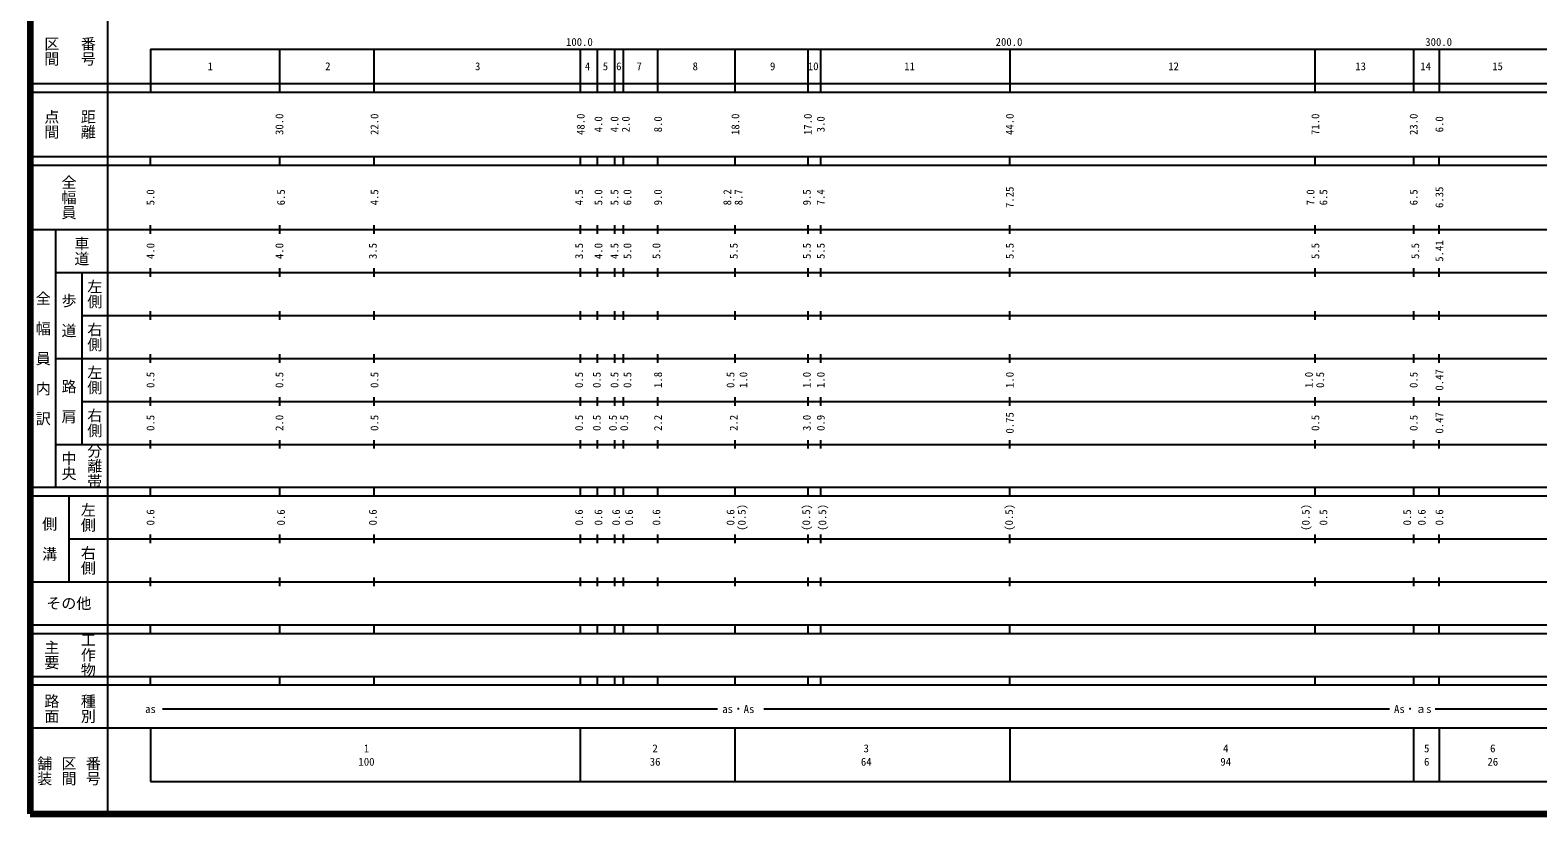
# Model space of a CAD drawing. Units: millimetres on the paper, enlarged 1000 times. Extents: x 40000 to 680000, y 20000 to 380000.
# Drawn here: x 40000 to 390936, y 20000 to 202409 of the extents above; entities that cross this region are included whole.
import ezdxf
from ezdxf.enums import TextEntityAlignment as Align

# ---------------------------------------------------------------- set-up
doc = ezdxf.new("R2010")
doc.units = ezdxf.units.MM
doc.header["$LTSCALE"] = 1000
doc.layers.add('M-TTL', color=2, linetype='Continuous', lineweight=140)
doc.layers.add('M-TTL-BAND', color=7, linetype='Continuous', lineweight=25)
doc.styles.add('@ＭＳ ゴシック', font='')
doc.styles.add('ＭＳ ゴシック', font='')
doc.styles.get('@ＭＳ ゴシック').set_extended_font_data('@MS Gothic')
doc.styles.get('ＭＳ ゴシック').set_extended_font_data('MS Gothic')

msp = doc.modelspace()

# ---------------------------------------------------------------- linework, layer by layer
at = {"layer": 'M-TTL'}
for p, q in [((40000, 380000), (40000, 20000)), ((40000, 20000), (680000, 20000))]:
    msp.add_line(p, q, dxfattribs=at)
at = {"layer": 'M-TTL-BAND'}
for p, q in [((58000, 370000), (58000, 20000)), ((68000, 198000), (579000, 198000)), ((68000, 198000), (68000, 188000)), ((98000, 198000), (98000, 188000)), ((120000, 198000), (120000, 188000)), ((168000, 198000), (168000, 188000)), ((172000, 198000), (172000, 188000)), ((176000, 198000), (176000, 188000)), ((178000, 198000), (178000, 188000)), ((186000, 198000), (186000, 188000)), ((204000, 198000), (204000, 188000)), ((221000, 198000), (221000, 188000)), ((224000, 198000), (224000, 188000)), ((268000, 198000), (268000, 188000)), ((339000, 198000), (339000, 188000)), ((362000, 198000), (362000, 188000)), ((368000, 198000), (368000, 188000)), ((40000, 190000), (579000, 190000)), ((40000, 188000), (579000, 188000)), ((40000, 173000), (579000, 173000)), ((68000, 171000), (68000, 173000)), ((98000, 173000), (98000, 171000)), ((120000, 173000), (120000, 171000)), ((168000, 173000), (168000, 171000)), ((172000, 173000), (172000, 171000)), ((176000, 173000), (176000, 171000)), ((178000, 173000), (178000, 171000)), ((186000, 173000), (186000, 171000)), ((204000, 173000), (204000, 171000)), ((221000, 173000), (221000, 171000)), ((224000, 173000), (224000, 171000)), ((268000, 171000), (268000, 173000)), ((339000, 173000), (339000, 171000)), ((362000, 173000), (362000, 171000)), ((368000, 171000), (368000, 173000)), ((40000, 171000), (579000, 171000)), ((40000, 156000), (579000, 156000)), ((46000, 96000), (46000, 156000)), ((68000, 155000), (68000, 157000)), ((98000, 157000), (98000, 155000)), ((120000, 157000), (120000, 155000)), ((168000, 157000), (168000, 155000)), ((172000, 157000), (172000, 155000)), ((176000, 157000), (176000, 155000)), ((178000, 157000), (178000, 155000)), ((186000, 157000), (186000, 155000)), ((204000, 157000), (204000, 155000)), ((221000, 157000), (221000, 155000)), ((224000, 157000), (224000, 155000)), ((268000, 155000), (268000, 157000)), ((339000, 157000), (339000, 155000)), ((362000, 157000), (362000, 155000)), ((368000, 155000), (368000, 157000)), ((46000, 146000), (579000, 146000)), ((52000, 146000), (52000, 106000)), ((68000, 145000), (68000, 147000)), ((98000, 147000), (98000, 145000)), ((120000, 147000), (120000, 145000)), ((168000, 147000), (168000, 145000)), ((172000, 147000), (172000, 145000)), ((176000, 147000), (176000, 145000)), ((178000, 147000), (178000, 145000)), ((186000, 147000), (186000, 145000)), ((204000, 147000), (204000, 145000)), ((221000, 147000), (221000, 145000)), ((224000, 147000), (224000, 145000)), ((268000, 145000), (268000, 147000)), ((339000, 147000), (339000, 145000)), ((362000, 147000), (362000, 145000)), ((368000, 145000), (368000, 147000)), ((68000, 135000), (68000, 137000)), ((98000, 137000), (98000, 135000)), ((120000, 137000), (120000, 135000)), ((168000, 137000), (168000, 135000)), ((172000, 137000), (172000, 135000)), ((176000, 137000), (176000, 135000)), ((178000, 137000), (178000, 135000)), ((186000, 137000), (186000, 135000)), ((204000, 137000), (204000, 135000)), ((221000, 137000), (221000, 135000)), ((224000, 137000), (224000, 135000)), ((268000, 135000), (268000, 137000)), ((339000, 137000), (339000, 135000)), ((362000, 137000), (362000, 135000)), ((368000, 135000), (368000, 137000)), ((52000, 136000), (579000, 136000)), ((68000, 125000), (68000, 127000)), ((98000, 127000), (98000, 125000)), ((120000, 127000), (120000, 125000)), ((168000, 127000), (168000, 125000)), ((172000, 127000), (172000, 125000)), ((176000, 127000), (176000, 125000)), ((178000, 127000), (178000, 125000)), ((186000, 127000), (186000, 125000)), ((204000, 127000), (204000, 125000)), ((221000, 127000), (221000, 125000)), ((224000, 127000), (224000, 125000)), ((268000, 125000), (268000, 127000)), ((339000, 127000), (339000, 125000)), ((362000, 127000), (362000, 125000)), ((368000, 125000), (368000, 127000)), ((46000, 126000), (579000, 126000)), ((52000, 116000), (579000, 116000)), ((68000, 115000), (68000, 117000)), ((98000, 117000), (98000, 115000)), ((120000, 117000), (120000, 115000)), ((168000, 117000), (168000, 115000)), ((172000, 117000), (172000, 115000)), ((176000, 117000), (176000, 115000)), ((178000, 117000), (178000, 115000)), ((186000, 117000), (186000, 115000)), ((204000, 117000), (204000, 115000)), ((221000, 117000), (221000, 115000)), ((224000, 117000), (224000, 115000)), ((268000, 115000), (268000, 117000)), ((339000, 117000), (339000, 115000)), ((362000, 117000), (362000, 115000)), ((368000, 115000), (368000, 117000)), ((46000, 106000), (579000, 106000)), ((68000, 105000), (68000, 107000)), ((98000, 107000), (98000, 105000)), ((120000, 107000), (120000, 105000)), ((168000, 107000), (168000, 105000)), ((172000, 107000), (172000, 105000)), ((176000, 107000), (176000, 105000)), ((178000, 107000), (178000, 105000)), ((186000, 107000), (186000, 105000)), ((204000, 107000), (204000, 105000)), ((221000, 107000), (221000, 105000)), ((224000, 107000), (224000, 105000)), ((268000, 105000), (268000, 107000)), ((339000, 107000), (339000, 105000)), ((362000, 107000), (362000, 105000)), ((368000, 105000), (368000, 107000)), ((40000, 96000), (579000, 96000)), ((68000, 94000), (68000, 96000)), ((98000, 96000), (98000, 94000)), ((120000, 96000), (120000, 94000)), ((168000, 96000), (168000, 94000)), ((172000, 96000), (172000, 94000)), ((176000, 96000), (176000, 94000)), ((178000, 96000), (178000, 94000)), ((186000, 96000), (186000, 94000)), ((204000, 96000), (204000, 94000)), ((221000, 96000), (221000, 94000)), ((224000, 96000), (224000, 94000)), ((268000, 94000), (268000, 96000)), ((339000, 96000), (339000, 94000)), ((362000, 96000), (362000, 94000)), ((368000, 94000), (368000, 96000)), ((40000, 94000), (579000, 94000)), ((49000, 94000), (49000, 74000)), ((68000, 83000), (68000, 85000)), ((98000, 85000), (98000, 83000)), ((120000, 85000), (120000, 83000)), ((168000, 85000), (168000, 83000)), ((172000, 85000), (172000, 83000)), ((176000, 85000), (176000, 83000)), ((178000, 85000), (178000, 83000)), ((186000, 85000), (186000, 83000)), ((204000, 85000), (204000, 83000)), ((221000, 85000), (221000, 83000)), ((224000, 85000), (224000, 83000)), ((268000, 83000), (268000, 85000)), ((339000, 85000), (339000, 83000)), ((362000, 85000), (362000, 83000)), ((368000, 83000), (368000, 85000)), ((49000, 84000), (579000, 84000)), ((40000, 74000), (579000, 74000)), ((68000, 73000), (68000, 75000)), ((98000, 75000), (98000, 73000)), ((120000, 75000), (120000, 73000)), ((168000, 75000), (168000, 73000)), ((172000, 75000), (172000, 73000)), ((176000, 75000), (176000, 73000)), ((178000, 75000), (178000, 73000)), ((186000, 75000), (186000, 73000)), ((204000, 75000), (204000, 73000)), ((221000, 75000), (221000, 73000)), ((224000, 75000), (224000, 73000)), ((268000, 73000), (268000, 75000)), ((339000, 75000), (339000, 73000)), ((362000, 75000), (362000, 73000)), ((368000, 73000), (368000, 75000)), ((40000, 64000), (579000, 64000)), ((68000, 62000), (68000, 64000)), ((98000, 64000), (98000, 62000)), ((120000, 64000), (120000, 62000)), ((168000, 64000), (168000, 62000)), ((172000, 64000), (172000, 62000)), ((176000, 64000), (176000, 62000)), ((178000, 64000), (178000, 62000)), ((186000, 64000), (186000, 62000)), ((204000, 64000), (204000, 62000)), ((221000, 64000), (221000, 62000)), ((224000, 64000), (224000, 62000)), ((268000, 62000), (268000, 64000)), ((339000, 64000), (339000, 62000)), ((362000, 64000), (362000, 62000)), ((368000, 62000), (368000, 64000)), ((40000, 62000), (579000, 62000)), ((40000, 52000), (579000, 52000)), ((40000, 50000), (579000, 50000)), ((68000, 50000), (68000, 52000)), ((98000, 52000), (98000, 50000)), ((120000, 52000), (120000, 50000)), ((168000, 52000), (168000, 50000)), ((172000, 52000), (172000, 50000)), ((176000, 52000), (176000, 50000)), ((178000, 52000), (178000, 50000)), ((186000, 52000), (186000, 50000)), ((204000, 52000), (204000, 50000)), ((221000, 52000), (221000, 50000)), ((224000, 52000), (224000, 50000)), ((268000, 50000), (268000, 52000)), ((339000, 52000), (339000, 50000)), ((362000, 52000), (362000, 50000)), ((368000, 50000), (368000, 52000)), ((70805, 44406), (199957, 44406)), ((210766, 44406), (356386, 44406)), ((367052, 44435), (565227, 44435)), ((40000, 40000), (579000, 40000)), ((68000, 40000), (68000, 27500)), ((168000, 40000), (168000, 27500)), ((204000, 40000), (204000, 27500)), ((268000, 40000), (268000, 27500)), ((362000, 40000), (362000, 27500)), ((368000, 40000), (368000, 27500)), ((68000, 27500), (579000, 27500))]:
    msp.add_line(p, q, dxfattribs=at)

# ---------------------------------------------------------------- texts
for s, height, rotation, style, p in [('区間', 2566, 270, '@ＭＳ ゴシック', (45000, 197500)), ('番号', 2566, 270, '@ＭＳ ゴシック', (53500, 197500)), ('点間', 2566, 270, '@ＭＳ ゴシック', (45000, 180500)), ('距離', 2566, 270, '@ＭＳ ゴシック', (53500, 180500)), ('30.0', 1833, 90, 'ＭＳ ゴシック', (98008, 180500)), ('22.0', 1833, 90, 'ＭＳ ゴシック', (120134, 180500)), ('48.0', 1833, 90, 'ＭＳ ゴシック', (168135, 180500)), ('18.0', 1833, 90, 'ＭＳ ゴシック', (204137, 180500)), ('17.0', 1833, 90, 'ＭＳ ゴシック', (221012, 180500)), ('44.0', 1833, 90, 'ＭＳ ゴシック', (268008, 180500)), ('71.0', 1833, 90, 'ＭＳ ゴシック', (339142, 180500)), ('23.0', 1833, 90, 'ＭＳ ゴシック', (362017, 180500)), ('4.0', 1833, 90, 'ＭＳ ゴシック', (172261, 180500)), ('4.0', 1833, 90, 'ＭＳ ゴシック', (176011, 180500)), ('2.0', 1833, 90, 'ＭＳ ゴシック', (178636, 180500)), ('8.0', 1833, 90, 'ＭＳ ゴシック', (186136, 180500)), ('3.0', 1833, 90, 'ＭＳ ゴシック', (224012, 180500)), ('6.0', 1833, 90, 'ＭＳ ゴシック', (368008, 180500)), ('全幅員', 2566, 270, '@ＭＳ ゴシック', (49000, 163500)), ('5.0', 1833, 90, 'ＭＳ ゴシック', (68007, 163500)), ('6.5', 1833, 90, 'ＭＳ ゴシック', (98383, 163500)), ('4.5', 1833, 90, 'ＭＳ ゴシック', (120134, 163500)), ('4.5', 1833, 90, 'ＭＳ ゴシック', (167760, 163500)), ('5.0', 1833, 90, 'ＭＳ ゴシック', (172261, 163500)), ('5.5', 1833, 90, 'ＭＳ ゴシック', (176011, 163500)), ('6.0', 1833, 90, 'ＭＳ ゴシック', (179011, 163500)), ('9.0', 1833, 90, 'ＭＳ ゴシック', (186136, 163500)), ('8.2', 1833, 90, 'ＭＳ ゴシック', (202262, 163500)), ('8.7', 1833, 90, 'ＭＳ ゴシック', (204887, 163500)), ('9.5', 1833, 90, 'ＭＳ ゴシック', (220778, 163500)), ('7.4', 1833, 90, 'ＭＳ ゴシック', (224012, 163500)), ('7.25', 1833, 90, 'ＭＳ ゴシック', (268007, 163500)), ('7.0', 1833, 90, 'ＭＳ ゴシック', (338017, 163500)), ('6.5', 1833, 90, 'ＭＳ ゴシック', (341017, 163500)), ('6.5', 1833, 90, 'ＭＳ ゴシック', (362017, 163500)), ('6.35', 1833, 90, 'ＭＳ ゴシック', (368007, 163500)), ('車道', 2566, 270, '@ＭＳ ゴシック', (52000, 151000)), ('4.0', 1833, 90, 'ＭＳ ゴシック', (68007, 151000)), ('4.0', 1833, 90, 'ＭＳ ゴシック', (98008, 151000)), ('3.5', 1833, 90, 'ＭＳ ゴシック', (119759, 151000)), ('3.5', 1833, 90, 'ＭＳ ゴシック', (167760, 151000)), ('4.0', 1833, 90, 'ＭＳ ゴシック', (172261, 151000)), ('4.5', 1833, 90, 'ＭＳ ゴシック', (176011, 151000)), ('5.0', 1833, 90, 'ＭＳ ゴシック', (179011, 151000)), ('5.0', 1833, 90, 'ＭＳ ゴシック', (185761, 151000)), ('5.5', 1833, 90, 'ＭＳ ゴシック', (203762, 151000)), ('5.5', 1833, 90, 'ＭＳ ゴシック', (220778, 151000)), ('5.5', 1833, 90, 'ＭＳ ゴシック', (224012, 151000)), ('5.5', 1833, 90, 'ＭＳ ゴシック', (268007, 151000)), ('5.5', 1833, 90, 'ＭＳ ゴシック', (339142, 151000)), ('5.5', 1833, 90, 'ＭＳ ゴシック', (362392, 151000)), ('5.41', 1833, 90, 'ＭＳ ゴシック', (368007, 151000)), ('左側', 2566, 270, '@ＭＳ ゴシック', (55000, 141000)), ('全\u3000幅\u3000員\u3000内\u3000訳', 2566, 270, '@ＭＳ ゴシック', (43000, 126000)), ('歩\u3000道', 2566, 270, '@ＭＳ ゴシック', (49000, 136000)), ('右側', 2566, 270, '@ＭＳ ゴシック', (55000, 131000)), ('左側', 2566, 270, '@ＭＳ ゴシック', (55000, 121000)), ('0.47', 1833, 90, 'ＭＳ ゴシック', (368007, 121000)), ('路\u3000肩', 2566, 270, '@ＭＳ ゴシック', (49000, 116000)), ('0.5', 1833, 90, 'ＭＳ ゴシック', (68007, 121000)), ('0.5', 1833, 90, 'ＭＳ ゴシック', (98008, 121000)), ('0.5', 1833, 90, 'ＭＳ ゴシック', (120134, 121000)), ('0.5', 1833, 90, 'ＭＳ ゴシック', (167760, 121000)), ('0.5', 1833, 90, 'ＭＳ ゴシック', (171885, 121000)), ('0.5', 1833, 90, 'ＭＳ ゴシック', (176011, 121000)), ('0.5', 1833, 90, 'ＭＳ ゴシック', (179011, 121000)), ('1.8', 1833, 90, 'ＭＳ ゴシック', (186136, 121000)), ('0.5', 1833, 90, 'ＭＳ ゴシック', (203012, 121000)), ('1.0', 1833, 90, 'ＭＳ ゴシック', (206012, 121000)), ('1.0', 1833, 90, 'ＭＳ ゴシック', (220778, 121000)), ('1.0', 1833, 90, 'ＭＳ ゴシック', (224012, 121000)), ('1.0', 1833, 90, 'ＭＳ ゴシック', (268007, 121000)), ('1.0', 1833, 90, 'ＭＳ ゴシック', (337642, 121000)), ('0.5', 1833, 90, 'ＭＳ ゴシック', (340267, 121000)), ('0.5', 1833, 90, 'ＭＳ ゴシック', (362017, 121000)), ('右側', 2566, 270, '@ＭＳ ゴシック', (55000, 111000)), ('0.5', 1833, 90, 'ＭＳ ゴシック', (68007, 111000)), ('2.0', 1833, 90, 'ＭＳ ゴシック', (98008, 111000)), ('0.5', 1833, 90, 'ＭＳ ゴシック', (120134, 111000)), ('0.5', 1833, 90, 'ＭＳ ゴシック', (167760, 111000)), ('0.5', 1833, 90, 'ＭＳ ゴシック', (171885, 111000)), ('0.5', 1833, 90, 'ＭＳ ゴシック', (175636, 111000)), ('0.5', 1833, 90, 'ＭＳ ゴシック', (178261, 111000)), ('2.2', 1833, 90, 'ＭＳ ゴシック', (186136, 111000)), ('2.2', 1833, 90, 'ＭＳ ゴシック', (203762, 111000)), ('3.0', 1833, 90, 'ＭＳ ゴシック', (220778, 111000)), ('0.9', 1833, 90, 'ＭＳ ゴシック', (224012, 111000)), ('0.75', 1833, 90, 'ＭＳ ゴシック', (268007, 111000)), ('0.5', 1833, 90, 'ＭＳ ゴシック', (339142, 111000)), ('0.5', 1833, 90, 'ＭＳ ゴシック', (362017, 111000)), ('0.47', 1833, 90, 'ＭＳ ゴシック', (368007, 111000)), ('分離帯', 2566, 270, '@ＭＳ ゴシック', (55000, 101000)), ('中央', 2566, 270, '@ＭＳ ゴシック', (49000, 101000)), ('左側', 2566, 270, '@ＭＳ ゴシック', (53500, 89000)), ('(0.5)', 1833, 90, 'ＭＳ ゴシック', (205637, 89000)), ('(0.5)', 1833, 90, 'ＭＳ ゴシック', (220637, 89000)), ('(0.5)', 1833, 90, 'ＭＳ ゴシック', (224387, 89000)), ('(0.5)', 1833, 90, 'ＭＳ ゴシック', (267854, 89000)), ('(0.5)', 1833, 90, 'ＭＳ ゴシック', (336891, 89000)), ('側\u3000溝', 2566, 270, '@ＭＳ ゴシック', (44500, 84000)), ('0.6', 1833, 90, 'ＭＳ ゴシック', (68007, 89000)), ('0.6', 1833, 90, 'ＭＳ ゴシック', (98383, 89000)), ('0.6', 1833, 90, 'ＭＳ ゴシック', (119759, 89000)), ('0.6', 1833, 90, 'ＭＳ ゴシック', (167760, 89000)), ('0.6', 1833, 90, 'ＭＳ ゴシック', (172261, 89000)), ('0.6', 1833, 90, 'ＭＳ ゴシック', (176386, 89000)), ('0.6', 1833, 90, 'ＭＳ ゴシック', (179386, 89000)), ('0.6', 1833, 90, 'ＭＳ ゴシック', (185761, 89000)), ('0.6', 1833, 90, 'ＭＳ ゴシック', (203012, 89000)), ('0.5', 1833, 90, 'ＭＳ ゴシック', (341017, 89000)), ('0.5', 1833, 90, 'ＭＳ ゴシック', (360517, 89000)), ('0.6', 1833, 90, 'ＭＳ ゴシック', (363892, 89000)), ('0.6', 1833, 90, 'ＭＳ ゴシック', (368007, 89000)), ('右側', 2566, 270, '@ＭＳ ゴシック', (53500, 79000)), ('主要', 2566, 270, '@ＭＳ ゴシック', (45000, 57000)), ('工作物', 2566, 270, '@ＭＳ ゴシック', (53500, 57000)), ('路面', 2566, 270, '@ＭＳ ゴシック', (45000, 44500)), ('種別', 2566, 270, '@ＭＳ ゴシック', (53500, 44500)), ('舗装', 2566, 270, '@ＭＳ ゴシック', (43333, 30000)), ('区間', 2566, 270, '@ＭＳ ゴシック', (49000, 30000)), ('番号', 2566, 270, '@ＭＳ ゴシック', (54667, 30000))]:
    msp.add_text(s, height=height, rotation=rotation, dxfattribs=dict(at, style=style)).set_placement(p, align=Align.MIDDLE_CENTER)
at = {"layer": 'M-TTL-BAND', "style": 'ＭＳ ゴシック'}
for s, p in [('100.0', (167844, 198195)), ('200.0', (267844, 198195)), ('300.0', (367844, 198195))]:
    msp.add_text(s, height=1833, dxfattribs=at).set_placement(p, align=Align.BOTTOM_CENTER)
for s, height, p in [('1', 1833, (81914, 194000)), ('2', 1833, (109290, 194000)), ('3', 1833, (144166, 194000)), ('4', 1833, (169741, 194000)), ('5', 1833, (173908, 194000)), ('6', 1833, (177025, 194000)), ('7', 1833, (181766, 194000)), ('8', 1833, (194816, 194000)), ('9', 1833, (212816, 194000)), ('10', 1833, (222261, 194000)), ('11', 1833, (244685, 194000)), ('12', 1833, (306148, 194000)), ('13', 1833, (349683, 194000)), ('14', 1833, (364813, 194000)), ('15', 1833, (381558, 194000)), ('その他', 2566, (49000, 69000)), ('as', 1833, (68006, 44406)), ('as・As', 1833, (204828, 44406)), ('As・ａs', 1833, (361831, 44406)), ('1', 1833, (118288, 35238)), ('2', 1833, (185470, 35238)), ('3', 1833, (234614, 35238)), ('4', 1833, (318288, 35238)), ('5', 1833, (365071, 35238)), ('6', 1833, (380446, 35238)), ('100', 1833, (118288, 32131)), ('36', 1833, (185470, 32131)), ('64', 1833, (234614, 32131)), ('94', 1833, (318288, 32131)), ('6', 1833, (365071, 32131)), ('26', 1833, (380446, 32131))]:
    msp.add_text(s, height=height, dxfattribs=at).set_placement(p, align=Align.MIDDLE_CENTER)

doc.saveas('drawing.dxf')
